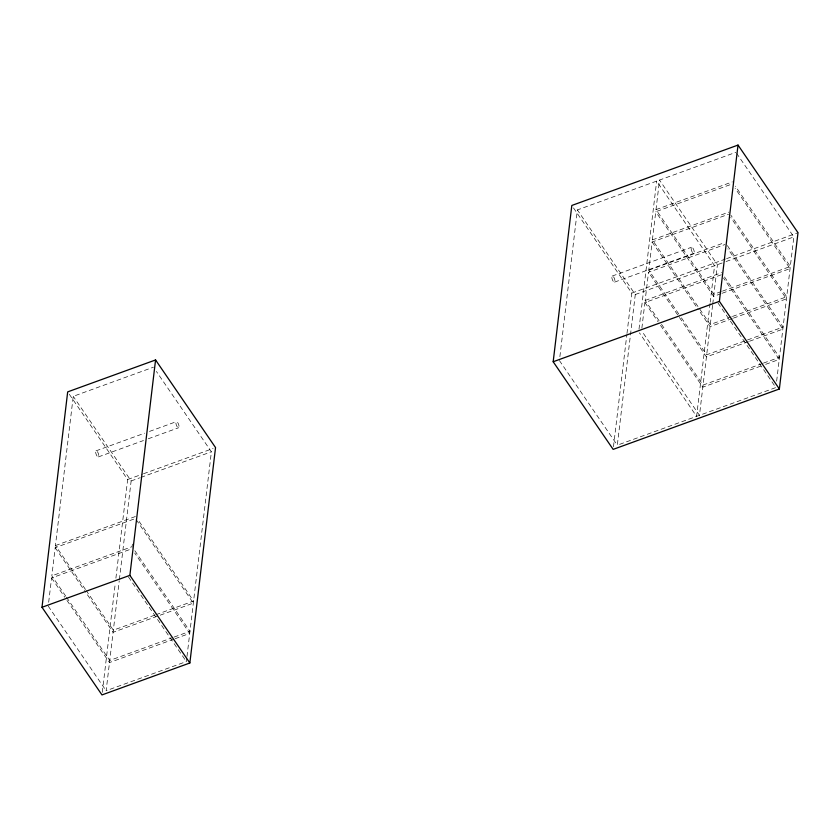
<?xml version="1.0" encoding="UTF-8"?>
<svg xmlns="http://www.w3.org/2000/svg" width="840" height="840" viewBox="0 0 840 840"><rect width="100%" height="100%" fill="white"/><g stroke="black" fill="none" stroke-linecap="round" stroke-linejoin="round"><path stroke-width="0.63" stroke-dasharray="4.2 3.15" d="M48.678 602.27L51.587 577.952L131.817 548.793M65.762 596.19L51.838 575.841L55.188 547.68L134.211 518.962M85.502 589.481L55.44 545.57L73.237 396.333L153.478 367.175M102.291 692.328L115.28 583.327M115.899 578.141L127.659 479.514L67.683 391.881M186.827 657.731L186.365 661.563L106.134 690.722L119.228 580.871M119.385 579.569L131.145 480.942L73.237 396.333M132.374 544.121L132.069 546.683L51.838 575.841M186.984 656.45L211.386 451.784L156.408 371.459M559.881 356.664L577.374 209.916L656.659 181.104L714.567 265.724L710.231 302.085M613.473 446.775L626.829 334.772M626.986 333.469L631.796 293.097L573.3 207.627M717.969 302.946L775.876 387.555L617.316 445.179L635.282 294.525L577.374 209.916M638.999 329.154L656.659 181.104M641.865 328.156L644.91 302.558L721.329 274.785M659.096 320.796L645.162 300.447L648.522 272.286L724.941 244.524M678.825 314.087L648.774 270.175L652.134 242.015L728.553 214.253M731.251 316.901L710.294 324.513L652.386 239.904L655.746 211.743L732.154 183.981M721.298 291.564L713.905 294.242L655.998 209.633L659.516 180.065L735.935 152.303M710.073 303.387L696.601 416.367L639.429 332.829M712.582 305.319L699.468 415.328L642.285 331.779M712.74 304.038L717.433 264.684L659.516 180.065M776.643 381.161L793.842 236.912L736.67 153.374M655.998 209.633L732.407 181.871M652.386 239.904L728.805 212.142M96.012 450.849L144.638 433.178M149.499 431.413L176.243 421.691M98.448 456.887L143.43 440.538M148.291 438.774L178.678 427.728M612.182 276.066L691.457 247.254M614.618 282.104L693.893 253.292M648.774 270.175L723.954 242.855M631.796 293.097L725.361 259.098M726.6 258.657L798 232.712M635.282 294.525L724.825 261.996M726.054 261.545L793.842 236.912M127.659 479.514L142.306 474.191M143.525 473.75L213.097 448.476M131.145 480.942L139.66 477.855M140.868 477.414L211.386 451.784M645.162 300.447L721.581 272.675M722.526 291.113L790.314 266.48L735.347 186.155M721.046 293.675L713.654 296.363L655.746 211.743M722.274 293.223L790.062 268.59L735.095 188.265M55.44 545.57L135.681 516.411M732.48 316.459L786.712 296.751L731 215.355M732.228 318.57L710.042 326.623L699.048 310.558M733.457 318.119L786.461 298.862L730.748 217.466M748.335 341.67L706.429 356.895L648.522 272.286M749.574 341.219L782.849 329.133L727.871 248.808M762.237 363.562L703.08 385.056L659.831 321.867M763.466 363.111L779.489 357.294L724.51 276.959M760.746 366.125L702.828 387.167L658.844 322.906M765.681 364.329L779.236 359.405L723.524 277.998M154.686 615.163L113.348 630.178L86.226 590.551M155.904 614.723L193.589 601.03L138.611 520.695M172.956 637.476L109.746 660.45L66.496 597.261M174.174 637.035L189.977 631.302L132.804 547.754M173.922 639.156L109.494 662.561L65.51 598.3M175.14 638.704L189.725 633.413L134.747 553.077M727.388 245.616L783.101 327.022L706.682 354.784L679.56 315.157M652.134 242.015L698.313 309.488M644.91 302.558L658.109 321.836M559.409 360.56L617.316 445.179M136.164 519.593L193.337 603.141L113.096 632.289L85.249 591.591M128.457 576.954L186.365 661.563M55.188 547.68L84.514 590.52M51.587 577.952L64.775 597.23M48.227 606.113L106.134 690.722M175.896 423.066A3.265 1.176 70 0 0 178.385 427.802A3.265 1.176 70 0 0 178.112 423.255A3.265 1.176 70 0 0 175.896 423.066M611.835 277.442A3.265 1.176 70 0 0 614.313 282.177A3.265 1.176 70 0 0 614.04 277.631A3.265 1.176 70 0 0 611.835 277.442M691.11 248.63A3.265 1.176 70 0 0 693.599 253.376A3.265 1.176 70 0 0 693.325 248.819A3.265 1.176 70 0 0 691.11 248.63M95.666 452.225A3.265 1.176 70 0 0 98.144 456.96A3.265 1.176 70 0 0 97.87 452.413A3.265 1.176 70 0 0 95.666 452.225"/><path stroke-width="1.26" d="M42 607.288L67.683 391.881L155.568 359.951L215.544 447.584L189.851 662.991L101.976 694.922L42 607.288L129.875 575.358L155.568 359.951M553.182 361.746L571.82 205.464L738.024 145.078L798 232.712L779.363 388.983L613.158 449.379L553.182 361.746L719.387 301.35L738.024 145.078M719.387 301.35L779.363 388.983M129.875 575.358L189.851 662.991"/></g></svg>
